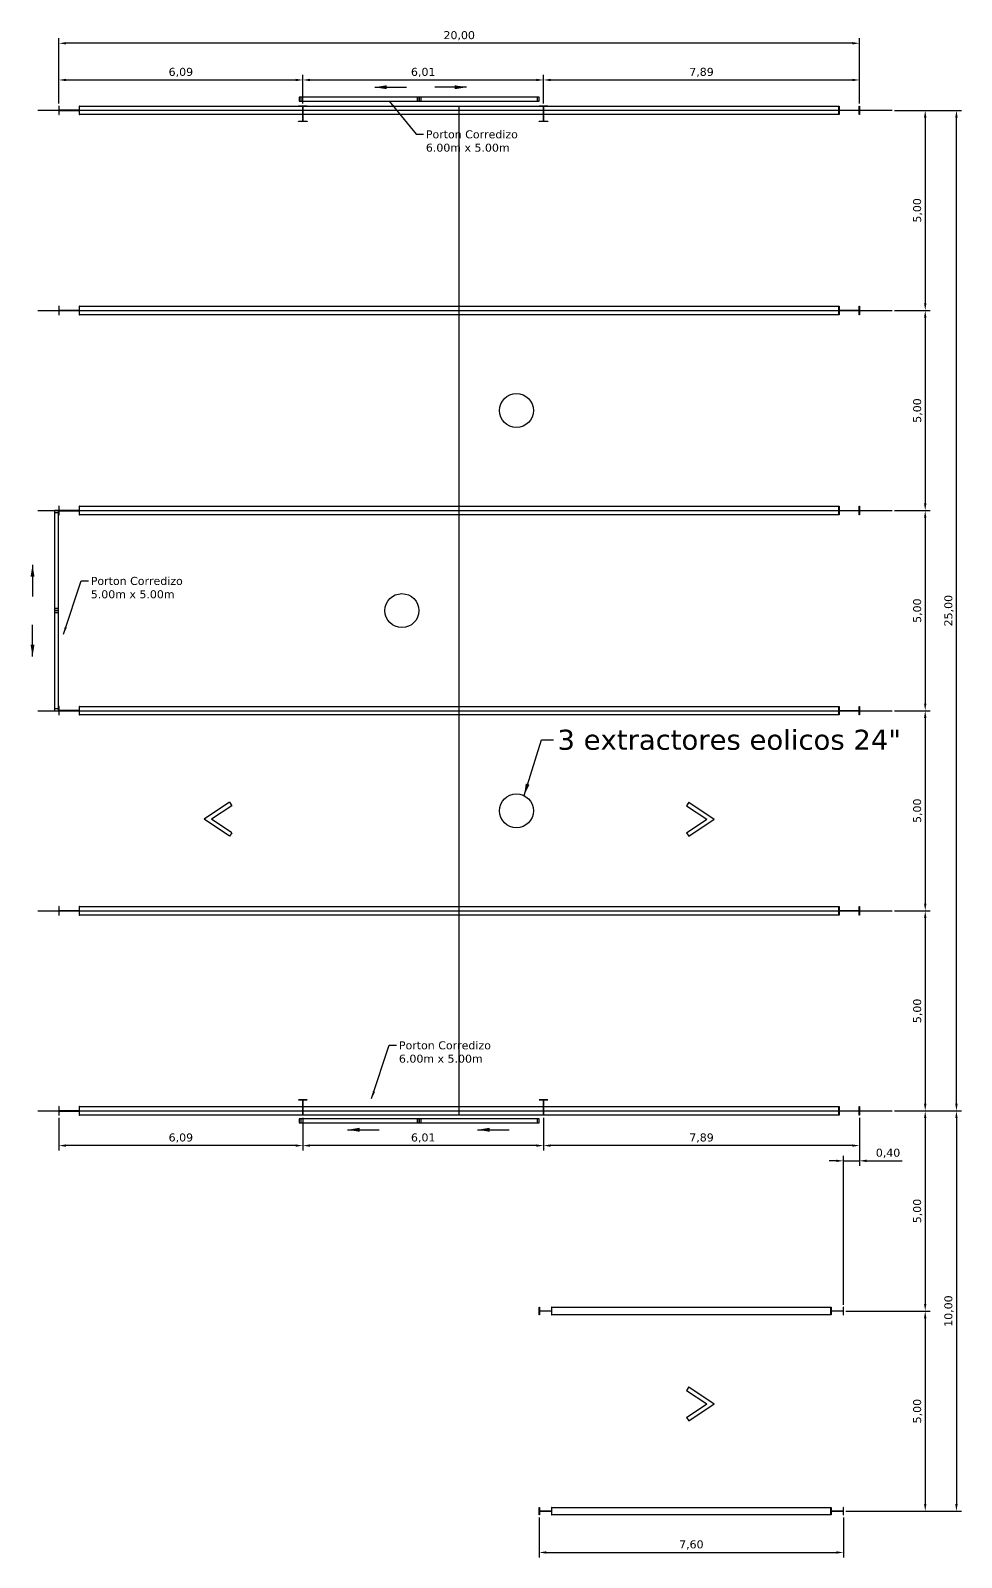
# Model space of a CAD drawing. Header units: millimetres. Extents: x 1972 to 5740, y 370 to 952.
# Drawn here: x 2848.15 to 2871.41, y 543.44 to 581.59 of the extents above; entities that cross this region are included whole.
import ezdxf

# ---------------------------------------------------------------- set-up
doc = ezdxf.new("R2010")
doc.units = ezdxf.units.MM
doc.header["$LTSCALE"] = 15
doc.linetypes.add('CENTER', pattern=[50.8, 31.75, -6.35, 6.35, -6.35])
doc.styles.add('ARIAL', font='verdana.ttf')
doc.dimstyles.new('Cota 0.20', dxfattribs={"dimtxt": 0.2, "dimasz": 0.18, "dimexe": 0.125, "dimexo": 0.0625, "dimgap": 0.06, "dimtad": 1, "dimzin": 1, "dimtxsty": 'ARIAL', "dimcen": 0.15, "dimadec": 0, "dimazin": 0, "dimtfac": 1, "dimtmove": 0, "dimatfit": 3, "dimfxl": 1, "dimarcsym": 0})
doc.dimstyles.new('Cota 0.5', dxfattribs={"dimtxt": 0.5, "dimasz": 0.3, "dimexe": 0.05, "dimexo": 0.0625, "dimgap": 0.1, "dimtad": 1, "dimzin": 1, "dimtxsty": 'ARIAL', "dimcen": 2.5, "dimadec": 0, "dimazin": 0, "dimtfac": 1, "dimtmove": 0, "dimatfit": 3, "dimfxl": 1, "dimarcsym": 0})

# ---------------------------------------------------------------- blocks, each defined once
blk = doc.blocks.new('werrerwerewrewr')
at = {"linetype": 'Continuous'}
h = blk.add_hatch(color=1, dxfattribs=at)
h.paths.add_polyline_path([(1796.537, -181.24), (1796.531, -181.24), (1796.531, -181.454), (1796.537, -181.454)])
h.paths.add_polyline_path([(1797.037, -181.454), (1797.043, -181.454), (1797.043, -181.24), (1797.037, -181.24)])
blk.add_hatch(color=5, dxfattribs=at).paths.add_polyline_path([(1796.537, -181.345), (1796.537, -181.35), (1797.037, -181.35), (1797.037, -181.345)])
for points in [[(1796.537, -181.24), (1796.531, -181.24), (1796.531, -181.454), (1796.537, -181.454), (1796.537, -181.24)], [(1796.537, -181.35), (1797.037, -181.35), (1797.037, -181.345), (1796.537, -181.345), (1796.537, -181.35)], [(1797.043, -181.24), (1797.037, -181.24), (1797.037, -181.454), (1797.043, -181.454), (1797.043, -181.24)]]:
    blk.add_lwpolyline(points, dxfattribs=at)
blk = doc.blocks.new('ertrtrtrt')
at = {"color": 4, "linetype": 'CENTER', "ltscale": 0.2}
blk.add_line((1712.62, 149.336), (1733.96, 149.336), dxfattribs=at)
at = {"color": 230, "linetype": 'Continuous'}
blk.add_lwpolyline([(1713.658, 149.443), (1732.633, 149.443), (1732.633, 149.229), (1713.658, 149.229)], close=True, dxfattribs=at)
at = {"linetype": 'Continuous'}
blk.add_blockref('werrerwerewrewr', (-83.385, 330.683), dxfattribs=at)
at = {"linetype": 'Continuous', "xscale": -1}
blk.add_blockref('werrerwerewrewr', (3529.676, 330.683), dxfattribs=at)
blk = doc.blocks.new('werewrwerew')
h = blk.add_hatch(color=1)
h.paths.add_polyline_path([(1719.345, 124.229), (1719.131, 124.229), (1719.131, 124.235), (1719.345, 124.235)])
h.paths.add_polyline_path([(1719.345, 124.616), (1719.131, 124.616), (1719.131, 124.61), (1719.345, 124.61)])
blk.add_hatch(color=5).paths.add_polyline_path([(1719.241, 124.61), (1719.236, 124.61), (1719.236, 124.235), (1719.241, 124.235)])
at = {"color": 0}
for points in [[(1719.345, 124.616), (1719.131, 124.616), (1719.131, 124.61), (1719.345, 124.61), (1719.345, 124.616)], [(1719.241, 124.235), (1719.241, 124.61), (1719.236, 124.61), (1719.236, 124.235), (1719.241, 124.235)], [(1719.345, 124.229), (1719.131, 124.229), (1719.131, 124.235), (1719.345, 124.235), (1719.345, 124.229)]]:
    blk.add_lwpolyline(points, dxfattribs=at)
blk = doc.blocks.new('ertretrtre')
h = blk.add_hatch(color=5)
h.paths.add_polyline_path([(1732.839, 119.523), (1732.833, 119.523), (1732.833, 119.336), (1732.839, 119.336)])
h.paths.add_polyline_path([(1733.139, 119.432), (1732.839, 119.432), (1732.839, 119.427), (1733.139, 119.427)])
h.paths.add_polyline_path([(1733.145, 119.523), (1733.139, 119.523), (1733.139, 119.336), (1733.145, 119.336)])
at = {"color": 0}
for points in [[(1732.833, 119.336), (1732.833, 119.523), (1732.839, 119.523), (1732.839, 119.336), (1732.833, 119.336)], [(1733.139, 119.427), (1732.839, 119.427), (1732.839, 119.432), (1733.139, 119.432), (1733.139, 119.427)], [(1733.145, 119.336), (1733.145, 119.523), (1733.139, 119.523), (1733.139, 119.336), (1733.145, 119.336)]]:
    blk.add_lwpolyline(points, dxfattribs=at)
blk = doc.blocks.new('*D214')
at = {"color": 0, "lineweight": -2, "transparency": 16777216}
for p, q in [((2869.741, 579.6), (2870.632, 579.6)), ((2870.507, 579.42), (2870.507, 574.78)), ((2869.741, 574.6), (2870.632, 574.6))]:
    blk.add_line(p, q, dxfattribs=at)
at = {"color": 0, "transparency": 16777216}
for points in [[(2870.477, 579.42), (2870.537, 579.42), (2870.507, 579.6)], [(2870.477, 574.78), (2870.537, 574.78), (2870.507, 574.6)]]:
    blk.add_solid(points, dxfattribs=at)
at = {"layer": 'Defpoints', "color": 0, "transparency": 16777216}
for p in [(2869.679, 579.6), (2869.679, 574.6), (2870.507, 574.6)]:
    blk.add_point(p, dxfattribs=at)
at = {"color": 0, "transparency": 16777216, "insert": (2870.32, 577.1), "char_height": 0.2, "attachment_point": 5, "rotation": 90, "style": 'ARIAL'}
blk.add_mtext('5,00', dxfattribs=at)
blk = doc.blocks.new('*D215')
at = {"color": 0, "lineweight": -2, "transparency": 16777216}
for p, q in [((2869.741, 574.6), (2870.632, 574.6)), ((2870.507, 574.42), (2870.507, 569.78)), ((2869.741, 569.6), (2870.632, 569.6))]:
    blk.add_line(p, q, dxfattribs=at)
at = {"color": 0, "transparency": 16777216}
for points in [[(2870.477, 574.42), (2870.537, 574.42), (2870.507, 574.6)], [(2870.477, 569.78), (2870.537, 569.78), (2870.507, 569.6)]]:
    blk.add_solid(points, dxfattribs=at)
at = {"layer": 'Defpoints', "color": 0, "transparency": 16777216}
for p in [(2869.679, 574.6), (2869.679, 569.6), (2870.507, 569.6)]:
    blk.add_point(p, dxfattribs=at)
at = {"color": 0, "transparency": 16777216, "insert": (2870.32, 572.1), "char_height": 0.2, "attachment_point": 5, "rotation": 90, "style": 'ARIAL'}
blk.add_mtext('5,00', dxfattribs=at)
blk = doc.blocks.new('*D227')
at = {"color": 0, "lineweight": -2, "transparency": 16777216}
for p, q in [((2869.741, 569.6), (2870.632, 569.6)), ((2870.507, 569.42), (2870.507, 564.78)), ((2869.741, 564.6), (2870.632, 564.6))]:
    blk.add_line(p, q, dxfattribs=at)
at = {"color": 0, "transparency": 16777216}
for points in [[(2870.477, 569.42), (2870.537, 569.42), (2870.507, 569.6)], [(2870.477, 564.78), (2870.537, 564.78), (2870.507, 564.6)]]:
    blk.add_solid(points, dxfattribs=at)
at = {"layer": 'Defpoints', "color": 0, "transparency": 16777216}
for p in [(2869.679, 569.6), (2869.679, 564.6), (2870.507, 564.6)]:
    blk.add_point(p, dxfattribs=at)
at = {"color": 0, "transparency": 16777216, "insert": (2870.32, 567.1), "char_height": 0.2, "attachment_point": 5, "rotation": 90, "style": 'ARIAL'}
blk.add_mtext('5,00', dxfattribs=at)
blk = doc.blocks.new('*D228')
at = {"color": 0, "lineweight": -2, "transparency": 16777216}
for p, q in [((2869.741, 564.6), (2870.632, 564.6)), ((2870.507, 564.42), (2870.507, 559.78)), ((2869.741, 559.6), (2870.632, 559.6))]:
    blk.add_line(p, q, dxfattribs=at)
at = {"color": 0, "transparency": 16777216}
for points in [[(2870.477, 564.42), (2870.537, 564.42), (2870.507, 564.6)], [(2870.477, 559.78), (2870.537, 559.78), (2870.507, 559.6)]]:
    blk.add_solid(points, dxfattribs=at)
at = {"layer": 'Defpoints', "color": 0, "transparency": 16777216}
for p in [(2869.679, 564.6), (2869.679, 559.6), (2870.507, 559.6)]:
    blk.add_point(p, dxfattribs=at)
at = {"color": 0, "transparency": 16777216, "insert": (2870.32, 562.1), "char_height": 0.2, "attachment_point": 5, "rotation": 90, "style": 'ARIAL'}
blk.add_mtext('5,00', dxfattribs=at)
blk = doc.blocks.new('*D229')
at = {"color": 0, "lineweight": -2, "transparency": 16777216}
for p, q in [((2869.741, 559.6), (2870.632, 559.6)), ((2870.507, 559.42), (2870.507, 554.78)), ((2869.741, 554.6), (2870.632, 554.6))]:
    blk.add_line(p, q, dxfattribs=at)
at = {"color": 0, "transparency": 16777216}
for points in [[(2870.477, 559.42), (2870.537, 559.42), (2870.507, 559.6)], [(2870.477, 554.78), (2870.537, 554.78), (2870.507, 554.6)]]:
    blk.add_solid(points, dxfattribs=at)
at = {"layer": 'Defpoints', "color": 0, "transparency": 16777216}
for p in [(2869.679, 559.6), (2869.679, 554.6), (2870.507, 554.6)]:
    blk.add_point(p, dxfattribs=at)
at = {"color": 0, "transparency": 16777216, "insert": (2870.32, 557.1), "char_height": 0.2, "attachment_point": 5, "rotation": 90, "style": 'ARIAL'}
blk.add_mtext('5,00', dxfattribs=at)
blk = doc.blocks.new('*D230')
at = {"color": 0, "lineweight": -2, "transparency": 16777216}
for p, q in [((2869.741, 554.6), (2870.632, 554.6)), ((2870.507, 554.42), (2870.507, 549.78)), ((2868.526, 549.6), (2870.632, 549.6))]:
    blk.add_line(p, q, dxfattribs=at)
at = {"color": 0, "transparency": 16777216}
for points in [[(2870.477, 554.42), (2870.537, 554.42), (2870.507, 554.6)], [(2870.477, 549.78), (2870.537, 549.78), (2870.507, 549.6)]]:
    blk.add_solid(points, dxfattribs=at)
at = {"layer": 'Defpoints', "color": 0, "transparency": 16777216}
for p in [(2869.679, 554.6), (2868.464, 549.6), (2870.507, 549.6)]:
    blk.add_point(p, dxfattribs=at)
at = {"color": 0, "transparency": 16777216, "insert": (2870.32, 552.1), "char_height": 0.2, "attachment_point": 5, "rotation": 90, "style": 'ARIAL'}
blk.add_mtext('5,00', dxfattribs=at)
blk = doc.blocks.new('*D231')
at = {"color": 0, "lineweight": -2, "transparency": 16777216}
for p, q in [((2868.526, 549.6), (2870.632, 549.6)), ((2870.507, 549.42), (2870.507, 544.78)), ((2868.526, 544.6), (2870.632, 544.6))]:
    blk.add_line(p, q, dxfattribs=at)
at = {"color": 0, "transparency": 16777216}
for points in [[(2870.477, 549.42), (2870.537, 549.42), (2870.507, 549.6)], [(2870.477, 544.78), (2870.537, 544.78), (2870.507, 544.6)]]:
    blk.add_solid(points, dxfattribs=at)
at = {"layer": 'Defpoints', "color": 0, "transparency": 16777216}
for p in [(2868.464, 549.6), (2868.464, 544.6), (2870.507, 544.6)]:
    blk.add_point(p, dxfattribs=at)
at = {"color": 0, "transparency": 16777216, "insert": (2870.32, 547.1), "char_height": 0.2, "attachment_point": 5, "rotation": 90, "style": 'ARIAL'}
blk.add_mtext('5,00', dxfattribs=at)
blk = doc.blocks.new('*D232')
at = {"color": 0, "lineweight": -2, "transparency": 16777216}
for p, q in [((2868.864, 554.431), (2868.864, 553.229)), ((2868.284, 553.354), (2868.104, 553.354)), ((2868.464, 549.757), (2868.464, 553.479)), ((2868.464, 553.354), (2868.864, 553.354)), ((2869.044, 553.354), (2869.932, 553.354))]:
    blk.add_line(p, q, dxfattribs=at)
at = {"color": 0, "transparency": 16777216}
for points in [[(2868.284, 553.384), (2868.284, 553.324), (2868.464, 553.354)], [(2869.044, 553.384), (2869.044, 553.324), (2868.864, 553.354)]]:
    blk.add_solid(points, dxfattribs=at)
at = {"layer": 'Defpoints', "color": 0, "transparency": 16777216}
for p in [(2868.864, 554.493), (2868.864, 553.354), (2868.464, 549.694)]:
    blk.add_point(p, dxfattribs=at)
at = {"color": 0, "transparency": 16777216, "insert": (2869.578, 553.541), "char_height": 0.2, "attachment_point": 5, "style": 'ARIAL'}
blk.add_mtext('0,40', dxfattribs=at)
blk = doc.blocks.new('*D233')
at = {"color": 0, "lineweight": -2, "transparency": 16777216}
for p, q in [((2860.971, 554.431), (2860.971, 553.61)), ((2868.864, 554.176), (2868.864, 553.61)), ((2868.684, 553.735), (2861.151, 553.735))]:
    blk.add_line(p, q, dxfattribs=at)
at = {"color": 0, "transparency": 16777216}
for points in [[(2861.151, 553.765), (2861.151, 553.705), (2860.971, 553.735)], [(2868.684, 553.765), (2868.684, 553.705), (2868.864, 553.735)]]:
    blk.add_solid(points, dxfattribs=at)
at = {"layer": 'Defpoints', "color": 0, "transparency": 16777216}
for p in [(2860.971, 554.493), (2868.864, 554.239), (2860.971, 553.735)]:
    blk.add_point(p, dxfattribs=at)
at = {"color": 0, "transparency": 16777216, "insert": (2864.917, 553.922), "char_height": 0.2, "attachment_point": 5, "style": 'ARIAL'}
blk.add_mtext('7,89', dxfattribs=at)
blk = doc.blocks.new('*D234')
at = {"color": 0, "lineweight": -2, "transparency": 16777216}
for p, q in [((2854.957, 554.431), (2854.957, 553.61)), ((2860.971, 553.958), (2860.971, 553.61)), ((2860.791, 553.735), (2855.137, 553.735))]:
    blk.add_line(p, q, dxfattribs=at)
at = {"color": 0, "transparency": 16777216}
for points in [[(2855.137, 553.765), (2855.137, 553.705), (2854.957, 553.735)], [(2860.791, 553.765), (2860.791, 553.705), (2860.971, 553.735)]]:
    blk.add_solid(points, dxfattribs=at)
at = {"layer": 'Defpoints', "color": 0, "transparency": 16777216}
for p in [(2854.957, 554.493), (2860.971, 554.02), (2854.957, 553.735)]:
    blk.add_point(p, dxfattribs=at)
at = {"color": 0, "transparency": 16777216, "insert": (2857.964, 553.922), "char_height": 0.2, "attachment_point": 5, "style": 'ARIAL'}
blk.add_mtext('6,01', dxfattribs=at)
blk = doc.blocks.new('*D235')
at = {"color": 0, "lineweight": -2, "transparency": 16777216}
for p, q in [((2848.864, 554.431), (2848.864, 553.61)), ((2854.957, 553.958), (2854.957, 553.61)), ((2854.777, 553.735), (2849.044, 553.735))]:
    blk.add_line(p, q, dxfattribs=at)
at = {"color": 0, "transparency": 16777216}
for points in [[(2849.044, 553.765), (2849.044, 553.705), (2848.864, 553.735)], [(2854.777, 553.765), (2854.777, 553.705), (2854.957, 553.735)]]:
    blk.add_solid(points, dxfattribs=at)
at = {"layer": 'Defpoints', "color": 0, "transparency": 16777216}
for p in [(2848.864, 554.493), (2854.957, 554.02), (2848.864, 553.735)]:
    blk.add_point(p, dxfattribs=at)
at = {"color": 0, "transparency": 16777216, "insert": (2851.91, 553.922), "char_height": 0.2, "attachment_point": 5, "style": 'ARIAL'}
blk.add_mtext('6,09', dxfattribs=at)
blk = doc.blocks.new('*D220')
at = {"color": 0, "lineweight": -2, "transparency": 16777216}
for p, q in [((2870.554, 579.6), (2871.412, 579.6)), ((2871.287, 554.78), (2871.287, 579.42)), ((2870.554, 554.6), (2871.412, 554.6))]:
    blk.add_line(p, q, dxfattribs=at)
at = {"color": 0, "transparency": 16777216}
for points in [[(2871.257, 579.42), (2871.317, 579.42), (2871.287, 579.6)], [(2871.257, 554.78), (2871.317, 554.78), (2871.287, 554.6)]]:
    blk.add_solid(points, dxfattribs=at)
at = {"layer": 'Defpoints', "color": 0, "transparency": 16777216}
for p in [(2870.492, 579.6), (2871.287, 579.6), (2870.492, 554.6)]:
    blk.add_point(p, dxfattribs=at)
at = {"color": 0, "transparency": 16777216, "insert": (2871.1, 567.1), "char_height": 0.2, "attachment_point": 5, "rotation": 90, "style": 'ARIAL'}
blk.add_mtext('25,00', dxfattribs=at)
blk = doc.blocks.new('*D221')
at = {"color": 0, "lineweight": -2, "transparency": 16777216}
for p, q in [((2870.569, 554.6), (2871.412, 554.6)), ((2871.287, 554.42), (2871.287, 544.78)), ((2870.569, 544.6), (2871.412, 544.6))]:
    blk.add_line(p, q, dxfattribs=at)
at = {"color": 0, "transparency": 16777216}
for points in [[(2871.257, 554.42), (2871.317, 554.42), (2871.287, 554.6)], [(2871.257, 544.78), (2871.317, 544.78), (2871.287, 544.6)]]:
    blk.add_solid(points, dxfattribs=at)
at = {"layer": 'Defpoints', "color": 0, "transparency": 16777216}
for p in [(2870.507, 554.6), (2870.507, 544.6), (2871.287, 544.6)]:
    blk.add_point(p, dxfattribs=at)
at = {"color": 0, "transparency": 16777216, "insert": (2871.1, 549.6), "char_height": 0.2, "attachment_point": 5, "rotation": 90, "style": 'ARIAL'}
blk.add_mtext('10,00', dxfattribs=at)
blk = doc.blocks.new('*D222')
at = {"color": 0, "lineweight": -2, "transparency": 16777216}
for p, q in [((2860.864, 544.444), (2860.864, 543.444)), ((2868.464, 544.444), (2868.464, 543.444)), ((2861.044, 543.569), (2868.284, 543.569))]:
    blk.add_line(p, q, dxfattribs=at)
at = {"color": 0, "transparency": 16777216}
for points in [[(2861.044, 543.599), (2861.044, 543.539), (2860.864, 543.569)], [(2868.284, 543.599), (2868.284, 543.539), (2868.464, 543.569)]]:
    blk.add_solid(points, dxfattribs=at)
at = {"layer": 'Defpoints', "color": 0, "transparency": 16777216}
for p in [(2860.864, 544.507), (2868.464, 544.507), (2868.464, 543.569)]:
    blk.add_point(p, dxfattribs=at)
at = {"color": 0, "transparency": 16777216, "insert": (2864.664, 543.756), "char_height": 0.2, "attachment_point": 5, "style": 'ARIAL'}
blk.add_mtext('7,60', dxfattribs=at)
blk = doc.blocks.new('*D223')
at = {"color": 0, "lineweight": -2, "transparency": 16777216}
for p, q in [((2848.864, 579.77), (2848.864, 580.484)), ((2849.044, 580.359), (2854.777, 580.359)), ((2854.957, 579.77), (2854.957, 580.484))]:
    blk.add_line(p, q, dxfattribs=at)
at = {"color": 0, "transparency": 16777216}
for points in [[(2849.044, 580.389), (2849.044, 580.329), (2848.864, 580.359)], [(2854.777, 580.389), (2854.777, 580.329), (2854.957, 580.359)]]:
    blk.add_solid(points, dxfattribs=at)
at = {"layer": 'Defpoints', "color": 0, "transparency": 16777216}
for p in [(2854.957, 580.359), (2848.864, 579.707), (2854.957, 579.707)]:
    blk.add_point(p, dxfattribs=at)
at = {"color": 0, "transparency": 16777216, "insert": (2851.91, 580.546), "char_height": 0.2, "attachment_point": 5, "style": 'ARIAL'}
blk.add_mtext('6,09', dxfattribs=at)
blk = doc.blocks.new('*D224')
at = {"color": 0, "lineweight": -2, "transparency": 16777216}
for p, q in [((2854.957, 579.832), (2854.957, 580.484)), ((2855.137, 580.359), (2860.791, 580.359)), ((2860.971, 579.77), (2860.971, 580.484))]:
    blk.add_line(p, q, dxfattribs=at)
at = {"color": 0, "transparency": 16777216}
for points in [[(2855.137, 580.389), (2855.137, 580.329), (2854.957, 580.359)], [(2860.791, 580.389), (2860.791, 580.329), (2860.971, 580.359)]]:
    blk.add_solid(points, dxfattribs=at)
at = {"layer": 'Defpoints', "color": 0, "transparency": 16777216}
for p in [(2860.971, 580.359), (2854.957, 579.77), (2860.971, 579.707)]:
    blk.add_point(p, dxfattribs=at)
at = {"color": 0, "transparency": 16777216, "insert": (2857.964, 580.546), "char_height": 0.2, "attachment_point": 5, "style": 'ARIAL'}
blk.add_mtext('6,01', dxfattribs=at)
blk = doc.blocks.new('*D225')
at = {"color": 0, "lineweight": -2, "transparency": 16777216}
for p, q in [((2860.971, 580.422), (2860.971, 580.484)), ((2861.151, 580.359), (2868.684, 580.359)), ((2868.864, 579.77), (2868.864, 580.484))]:
    blk.add_line(p, q, dxfattribs=at)
at = {"color": 0, "transparency": 16777216}
for points in [[(2861.151, 580.389), (2861.151, 580.329), (2860.971, 580.359)], [(2868.684, 580.389), (2868.684, 580.329), (2868.864, 580.359)]]:
    blk.add_solid(points, dxfattribs=at)
at = {"layer": 'Defpoints', "color": 0, "transparency": 16777216}
for p in [(2860.971, 580.359), (2868.864, 580.359), (2868.864, 579.707)]:
    blk.add_point(p, dxfattribs=at)
at = {"color": 0, "transparency": 16777216, "insert": (2864.917, 580.546), "char_height": 0.2, "attachment_point": 5, "style": 'ARIAL'}
blk.add_mtext('7,89', dxfattribs=at)
blk = doc.blocks.new('*D226')
at = {"color": 0, "lineweight": -2, "transparency": 16777216}
for p, q in [((2848.864, 580.422), (2848.864, 581.401)), ((2868.684, 581.276), (2849.044, 581.276)), ((2868.864, 580.422), (2868.864, 581.401))]:
    blk.add_line(p, q, dxfattribs=at)
at = {"color": 0, "transparency": 16777216}
for points in [[(2849.044, 581.306), (2849.044, 581.246), (2848.864, 581.276)], [(2868.684, 581.306), (2868.684, 581.246), (2868.864, 581.276)]]:
    blk.add_solid(points, dxfattribs=at)
at = {"layer": 'Defpoints', "color": 0, "transparency": 16777216}
for p in [(2848.864, 581.276), (2848.864, 580.359), (2868.864, 580.359)]:
    blk.add_point(p, dxfattribs=at)
at = {"color": 0, "transparency": 16777216, "insert": (2858.864, 581.463), "char_height": 0.2, "attachment_point": 5, "style": 'ARIAL'}
blk.add_mtext('20,00', dxfattribs=at)
blk = doc.blocks.new('rtytryrtyrty')
at = {"color": 2}
for p, q in [((1729.572, 117.439), (1729.516, 117.355)), ((1729.516, 116.676), (1729.572, 116.593))]:
    blk.add_line(p, q, dxfattribs=at)
for points in [[(1729.516, 117.355), (1730.026, 117.016)], [(1729.572, 117.439), (1730.207, 117.016)], [(1729.516, 116.676), (1730.026, 117.016)], [(1729.572, 116.593), (1730.207, 117.016)]]:
    blk.add_lwpolyline(points, dxfattribs=at)

msp = doc.modelspace()

# ---------------------------------------------------------------- linework, layer by layer
at = {"color": 3, "linetype": 'CENTER', "ltscale": 0.5}
msp.add_line((2858.86393, 554.49344), (2858.86393, 579.70744), dxfattribs=at)
at = {"color": 5}
for points in [[(2857.86393, 579.93141), (2854.86393, 579.93141), (2854.86393, 579.83141), (2857.86393, 579.83141), (2857.86393, 579.93141)], [(2854.86393, 579.93141), (2854.86393, 579.83141), (2854.91393, 579.83141), (2854.91393, 579.93141), (2854.86393, 579.93141)], [(2857.81393, 579.93141), (2857.81393, 579.83141), (2857.86393, 579.83141), (2857.86393, 579.93141), (2857.81393, 579.93141)], [(2860.86393, 579.93141), (2857.86393, 579.93141), (2857.86393, 579.83141), (2860.86393, 579.83141), (2860.86393, 579.93141)], [(2857.86393, 579.93141), (2857.86393, 579.83141), (2857.91393, 579.83141), (2857.91393, 579.93141), (2857.86393, 579.93141)], [(2860.81393, 579.93141), (2860.81393, 579.83141), (2860.86393, 579.83141), (2860.86393, 579.93141), (2860.81393, 579.93141)], [(2848.85341, 567.10044), (2848.85341, 569.60044), (2848.75341, 569.60044), (2848.75341, 567.10044), (2848.85341, 567.10044)], [(2848.85341, 569.60044), (2848.75341, 569.60044), (2848.75341, 569.55044), (2848.85341, 569.55044), (2848.85341, 569.60044)], [(2848.85341, 567.15044), (2848.75341, 567.15044), (2848.75341, 567.10044), (2848.85341, 567.10044), (2848.85341, 567.15044)], [(2848.85341, 564.60044), (2848.85341, 567.10044), (2848.75341, 567.10044), (2848.75341, 564.60044), (2848.85341, 564.60044)], [(2848.85341, 567.10044), (2848.75341, 567.10044), (2848.75341, 567.05044), (2848.85341, 567.05044), (2848.85341, 567.10044)], [(2848.85341, 564.65044), (2848.75341, 564.65044), (2848.75341, 564.60044), (2848.85341, 564.60044), (2848.85341, 564.65044)], [(2857.86393, 554.40234), (2854.86393, 554.40234), (2854.86393, 554.30234), (2857.86393, 554.30234), (2857.86393, 554.40234)], [(2854.86393, 554.40234), (2854.86393, 554.30234), (2854.91393, 554.30234), (2854.91393, 554.40234), (2854.86393, 554.40234)], [(2857.81393, 554.40234), (2857.81393, 554.30234), (2857.86393, 554.30234), (2857.86393, 554.40234), (2857.81393, 554.40234)], [(2860.86393, 554.40234), (2857.86393, 554.40234), (2857.86393, 554.30234), (2860.86393, 554.30234), (2860.86393, 554.40234)], [(2857.86393, 554.40234), (2857.86393, 554.30234), (2857.91393, 554.30234), (2857.91393, 554.40234), (2857.86393, 554.40234)], [(2860.81393, 554.40234), (2860.81393, 554.30234), (2860.86393, 554.30234), (2860.86393, 554.40234), (2860.81393, 554.40234)]]:
    msp.add_lwpolyline(points, dxfattribs=at)
for points in [[(2861.17653, 549.69419), (2868.15133, 549.69419), (2868.15133, 549.50669), (2861.17653, 549.50669)], [(2861.17653, 544.69419), (2868.15133, 544.69419), (2868.15133, 544.50669), (2861.17653, 544.50669)]]:
    msp.add_lwpolyline(points, close=True, dxfattribs=at)
at = {"color": 0}
for centre in [(2860.29494, 572.10044), (2857.43293, 567.10044), (2860.29494, 562.10044)]:
    msp.add_circle(centre, 0.42412, dxfattribs=at)

# ---------------------------------------------------------------- block references
for name, p in [('ertrtrtrt', (1135.71858, 430.26479)), ('werewrwerew', (1135.71858, 455.09119)), ('werewrwerew', (1141.73258, 455.09119)), ('ertrtrtrt', (1135.71858, 425.26479)), ('ertrtrtrt', (1135.71858, 420.26479)), ('ertrtrtrt', (1135.71858, 415.26479)), ('rtytryrtyrty', (1135.02848, 444.8723)), ('ertrtrtrt', (1135.71858, 410.26479)), ('ertrtrtrt', (1135.71858, 405.26479)), ('werewrwerew', (1135.71858, 430.26479)), ('werewrwerew', (1141.73258, 430.26479)), ('ertretrtre', (1128.03118, 430.17104)), ('ertretrtre', (1135.31858, 430.17104)), ('rtytryrtyrty', (1135.02848, 430.26479)), ('ertretrtre', (1128.03118, 425.17104)), ('ertretrtre', (1135.31858, 425.17104))]:
    msp.add_blockref(name, p, dxfattribs=at)
at = {"color": 0, "xscale": -1}
msp.add_blockref('rtytryrtyrty', (4582.69939, 444.8723), dxfattribs=at)

# ---------------------------------------------------------------- texts
at = {"color": 0, "width": 10, "attachment_point": 1, "style": 'ARIAL'}
for s, insert, char_height in [('Porton Corredizo\\P6.00m x 5.00m', (2858.0311, 579.10128), 0.2), ('Porton Corredizo\\P5.00m x 5.00m', (2849.65966, 567.94302), 0.2), ('3 extractores eolicos 24"', (2861.31885, 564.1245), 0.5), ('Porton Corredizo\\P6.00m x 5.00m', (2857.35793, 556.34015), 0.2)]:
    msp.add_mtext(s, dxfattribs=dict(at, insert=insert, char_height=char_height))

# ---------------------------------------------------------------- dimensions: what is measured, and where the dimension line sits
at = {"color": 0}
for base, p1, p2, picture, middle in [((2848.86393, 581.27588), (2868.86393, 580.35905), (2848.86393, 580.35905), '*D226', (2858.86393, 581.46281)), ((2854.95693, 580.35905), (2848.86393, 579.70744), (2854.95693, 579.70744), '*D223', (2851.91043, 580.54591)), ((2860.97093, 580.35905), (2854.95693, 579.76994), (2860.97093, 579.70744), '*D224', (2857.96393, 580.54591)), ((2868.86393, 580.35905), (2860.97093, 580.35905), (2868.86393, 579.70744), '*D225', (2864.91743, 580.54618)), ((2848.86393, 553.73487), (2854.95693, 554.0204), (2848.86393, 554.49344), '*D235', (2851.91043, 553.92173)), ((2854.95693, 553.73487), (2860.97093, 554.0204), (2854.95693, 554.49344), '*D234', (2857.96393, 553.92173)), ((2860.97093, 553.73487), (2868.86393, 554.23894), (2860.97093, 554.49344), '*D233', (2864.91743, 553.922)), ((2868.86393, 553.3542), (2868.46393, 549.69419), (2868.86393, 554.49344), '*D232', (2869.57802, 553.54106)), ((2868.46393, 543.56921), (2860.86393, 544.50669), (2868.46393, 544.50669), '*D222', (2864.66393, 543.75607))]:
    dim = msp.add_linear_dim(base=base, p1=p1, p2=p2, dimstyle='Cota 0.20', dxfattribs=at)
    dim.commit()
    dim.dimension.update_dxf_attribs({"geometry": picture, "text_midpoint": middle})
for base, p1, p2, picture, middle in [((2870.50692, 574.60044), (2869.67854, 579.60044), (2869.67854, 574.60044), '*D214', (2870.32006, 577.10044)), ((2871.28718, 579.60044), (2870.49192, 554.60044), (2870.49192, 579.60044), '*D220', (2871.10025, 567.10044)), ((2870.50692, 569.60044), (2869.67854, 574.60044), (2869.67854, 569.60044), '*D215', (2870.32006, 572.10044)), ((2870.50692, 564.60044), (2869.67854, 569.60044), (2869.67854, 564.60044), '*D227', (2870.32006, 567.10044)), ((2870.50692, 559.60044), (2869.67854, 564.60044), (2869.67854, 559.60044), '*D228', (2870.32006, 562.10044)), ((2870.50692, 554.60044), (2869.67854, 559.60044), (2869.67854, 554.60044), '*D229', (2870.32006, 557.10044)), ((2870.50692, 549.60044), (2869.67854, 554.60044), (2868.46393, 549.60044), '*D230', (2870.32006, 552.10044)), ((2871.28718, 544.60044), (2870.50692, 554.60044), (2870.50692, 544.60044), '*D221', (2871.10032, 549.60044)), ((2870.50692, 544.60044), (2868.46393, 549.60044), (2868.46393, 544.60044), '*D231', (2870.32006, 547.10044))]:
    dim = msp.add_linear_dim(base=base, p1=p1, p2=p2, angle=90, dimstyle='Cota 0.20', dxfattribs=at)
    dim.commit()
    dim.dimension.update_dxf_attribs({"geometry": picture, "text_midpoint": middle})

# ---------------------------------------------------------------- leaders
for points in [[(2856.75397, 580.17773), (2857.54458, 580.17773)], [(2859.0491, 580.17773), (2858.25848, 580.17773)], [(2848.20367, 568.24801), (2848.20367, 567.45739)], [(2848.20367, 565.95288), (2848.20367, 566.74349)], [(2856.07475, 554.12973), (2856.86536, 554.12973)], [(2859.32446, 554.12973), (2860.11507, 554.12973)]]:
    msp.add_leader(points, dimstyle='Cota 0.5', override={"dimgap": 0.1, "dimtad": 0}, dxfattribs=at)
at = {"color": 0, "annotation_type": 0, "has_hookline": 1, "hookline_direction": 0}
for points, dimstyle, override, text_width in [([(2857.11449, 579.83141), (2857.7911, 579.00128), (2857.9711, 579.00128)], 'Cota 0.20', {"dimgap": 0.06, "dimtad": 0}, 2.52381), ([(2848.97827, 566.51524), (2849.41966, 567.84302), (2849.59966, 567.84302)], 'Cota 0.20', {"dimgap": 0.06, "dimtad": 0}, 2.52381), ([(2860.4846, 562.47979), (2860.91885, 563.8745), (2861.21885, 563.8745)], 'Cota 0.5', {"dimgap": 0.1, "dimtad": 0}, 9.80952), ([(2856.67654, 554.91237), (2857.11793, 556.24015), (2857.29793, 556.24015)], 'Cota 0.20', {"dimgap": 0.06, "dimtad": 0}, 2.52381)]:
    msp.add_leader(points, dimstyle=dimstyle, override=override, dxfattribs=dict(at, text_width=text_width))

doc.saveas('drawing.dxf')
